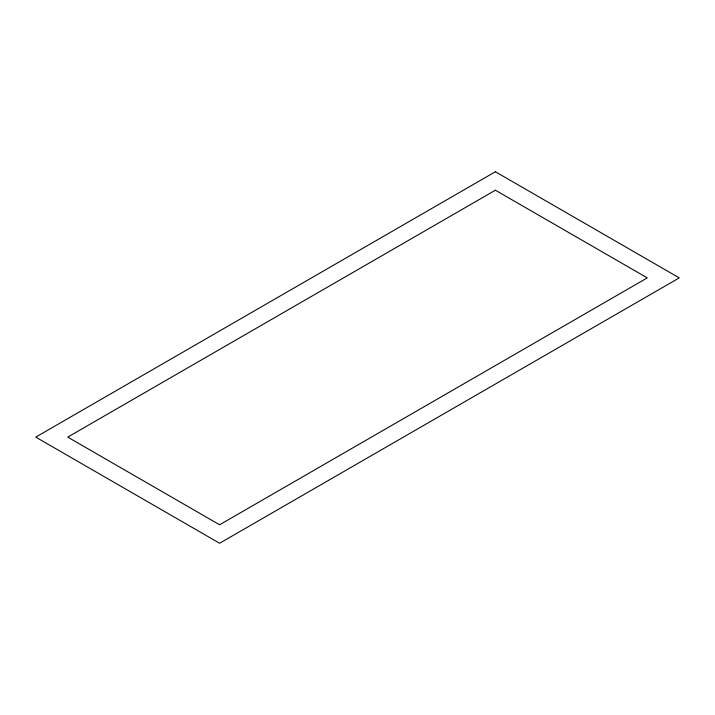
<?xml version="1.0" encoding="UTF-8"?>
<svg xmlns="http://www.w3.org/2000/svg" width="715" height="715" viewBox="0 0 715 715"><rect width="100%" height="100%" fill="white"/><g stroke="black" fill="none" stroke-linecap="round" stroke-linejoin="round"><path stroke-width="1.07" d="M495.397 171.743L35.75 437.115L219.603 543.257L679.25 277.885L495.397 171.743M495.397 190.208L67.737 437.115L219.603 524.792L647.263 277.885L495.397 190.208"/></g></svg>
